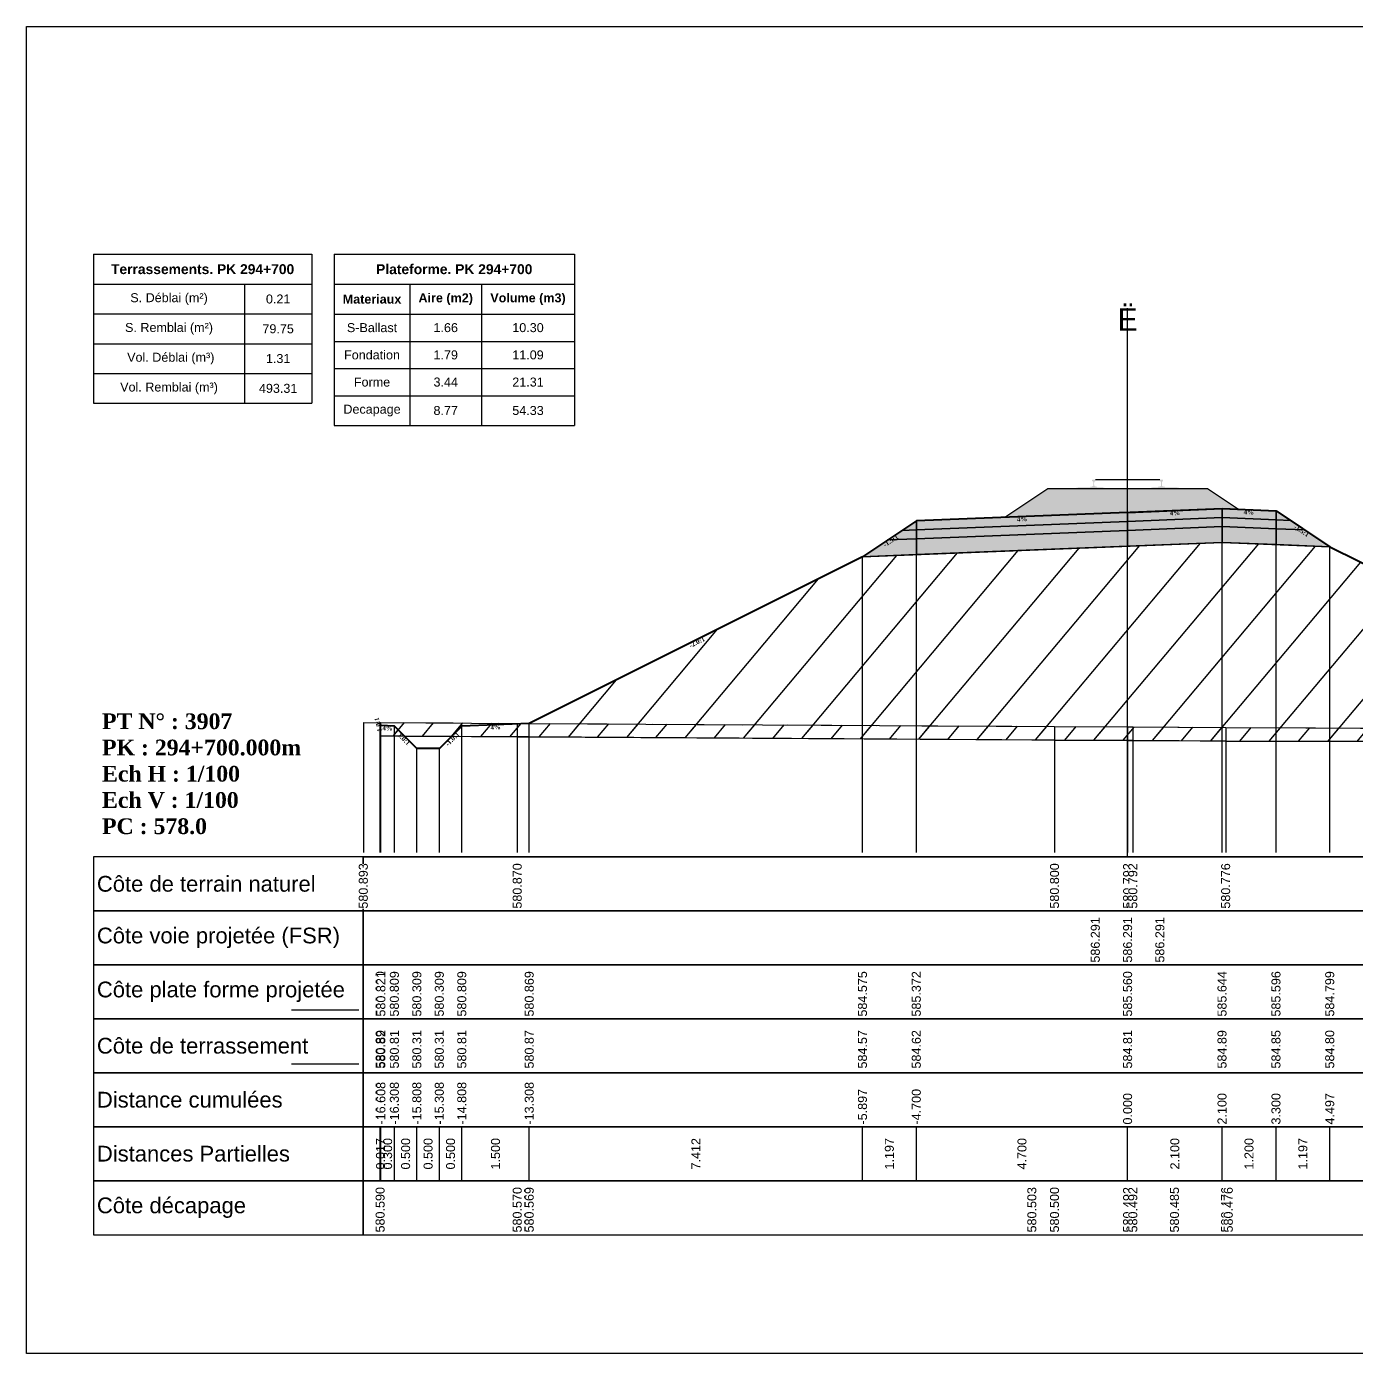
# Model space of a CAD drawing. Header units: millimetres. Extents: x 2762 to 3076, y 916 to 3305.
# Drawn here: x 2797.56 to 2827.14, y 2999.65 to 3029.15 of the extents above; entities that cross this region are included whole.
import ezdxf

# ---------------------------------------------------------------- set-up
doc = ezdxf.new("R2010")
doc.units = ezdxf.units.MM
doc.header["$LTSCALE"] = 2
doc.linetypes.add('CACHE', pattern=[9.525, 6.35, -3.175])
doc.linetypes.add('DASHED', pattern=[0.75, 0.5, -0.25])
for name, color, linetype in [('C-ANNO-TABL', 1, 'Continuous'), ('C-ANNO-TABL-TEXT', 150, 'Continuous'), ('C-ANNO-TABL-TITL', 150, 'Continuous'), ('C-ANNO-TABL-TTBL', 5, 'Continuous'), ('C-ROAD-CORR', 5, 'Continuous'), ('C-ROAD-SCTN', 7, 'Continuous')]:
    doc.layers.add(name, color=color, linetype=linetype)
doc.styles.add('ARIAL', font='arial.ttf')
doc.styles.add('C3D_Etiquette', font='romans.shx')
doc.styles.add('C3D_Profil_Travers', font='romans.shx')
doc.styles.get("Standard").update_dxf_attribs({"font": 'arial.ttf'})

msp = doc.modelspace()

# ---------------------------------------------------------------- hatches: boundary and pattern name
at = {"linetype": 'Continuous', "lineweight": -3}
msp.add_hatch(color=254, dxfattribs=at).paths.add_polyline_path([(2820.837, 3018.692), (2820.837, 3018.877), (2820.952, 3018.898), (2821.3, 3018.898), (2821.3, 3018.903), (2821.226, 3018.903), (2821.226, 3018.913), (2821.227, 3018.914), (2821.229, 3018.915), (2821.23, 3018.915), (2821.25, 3018.917), (2821.253, 3018.917), (2821.256, 3018.918), (2821.284, 3018.929), (2821.287, 3018.93), (2821.288, 3018.931), (2821.289, 3018.933), (2821.29, 3018.937), (2821.291, 3018.944), (2821.292, 3018.953), (2821.293, 3018.964), (2821.293, 3018.987), (2821.292, 3019.003), (2821.292, 3019.01), (2821.291, 3019.016), (2821.29, 3019.02), (2821.29, 3019.022), (2821.289, 3019.025), (2821.288, 3019.027), (2821.287, 3019.029), (2821.286, 3019.03), (2821.285, 3019.031), (2821.269, 3019.036), (2821.267, 3019.038), (2821.266, 3019.039), (2821.265, 3019.04), (2821.265, 3019.043), (2821.265, 3019.061), (2821.266, 3019.065), (2821.267, 3019.068), (2821.269, 3019.07), (2821.271, 3019.071), (2821.274, 3019.073), (2821.275, 3019.073), (2821.279, 3019.074), (2821.283, 3019.074), (2821.286, 3019.075), (2821.29, 3019.075), (2821.295, 3019.075), (2821.298, 3019.075), (2821.301, 3019.075), (2821.305, 3019.075), (2821.308, 3019.075), (2821.312, 3019.075), (2821.317, 3019.075), (2821.32, 3019.074), (2821.324, 3019.074), (2821.328, 3019.073), (2821.329, 3019.073), (2821.331, 3019.071), (2821.334, 3019.07), (2821.336, 3019.068), (2821.337, 3019.065), (2821.337, 3019.061), (2821.337, 3019.043), (2821.337, 3019.04), (2821.337, 3019.039), (2821.336, 3019.038), (2821.334, 3019.036), (2821.318, 3019.031), (2821.317, 3019.03), (2821.315, 3019.029), (2821.314, 3019.027), (2821.314, 3019.025), (2821.313, 3019.022), (2821.312, 3019.02), (2821.312, 3019.016), (2821.311, 3019.01), (2821.31, 3019.003), (2821.31, 3018.987), (2821.31, 3018.964), (2821.311, 3018.953), (2821.312, 3018.944), (2821.313, 3018.937), (2821.314, 3018.933), (2821.315, 3018.931), (2821.316, 3018.93), (2821.318, 3018.929), (2821.347, 3018.918), (2821.35, 3018.917), (2821.353, 3018.917), (2821.373, 3018.915), (2821.374, 3018.915), (2821.375, 3018.914), (2821.376, 3018.913), (2821.376, 3018.903), (2821.302, 3018.903), (2821.302, 3018.898), (2821.506, 3018.898), (2821.638, 3018.867), (2822.472, 3018.867), (2822.603, 3018.898), (2822.807, 3018.898), (2822.807, 3018.903), (2822.733, 3018.903), (2822.733, 3018.913), (2822.734, 3018.914), (2822.736, 3018.915), (2822.737, 3018.915), (2822.757, 3018.917), (2822.76, 3018.917), (2822.763, 3018.918), (2822.791, 3018.929), (2822.794, 3018.93), (2822.795, 3018.931), (2822.796, 3018.933), (2822.797, 3018.937), (2822.798, 3018.944), (2822.799, 3018.953), (2822.8, 3018.964), (2822.8, 3018.987), (2822.799, 3019.003), (2822.799, 3019.01), (2822.798, 3019.016), (2822.797, 3019.02), (2822.797, 3019.022), (2822.796, 3019.025), (2822.795, 3019.027), (2822.794, 3019.029), (2822.793, 3019.03), (2822.792, 3019.031), (2822.776, 3019.036), (2822.774, 3019.038), (2822.773, 3019.039), (2822.772, 3019.04), (2822.772, 3019.043), (2822.772, 3019.061), (2822.773, 3019.065), (2822.774, 3019.068), (2822.776, 3019.07), (2822.778, 3019.071), (2822.781, 3019.073), (2822.782, 3019.073), (2822.786, 3019.074), (2822.79, 3019.074), (2822.793, 3019.075), (2822.797, 3019.075), (2822.802, 3019.075), (2822.805, 3019.075), (2822.808, 3019.075), (2822.812, 3019.075), (2822.815, 3019.075), (2822.819, 3019.075), (2822.824, 3019.075), (2822.827, 3019.074), (2822.831, 3019.074), (2822.835, 3019.073), (2822.836, 3019.073), (2822.838, 3019.071), (2822.841, 3019.07), (2822.843, 3019.068), (2822.844, 3019.065), (2822.844, 3019.061), (2822.844, 3019.043), (2822.844, 3019.04), (2822.844, 3019.039), (2822.843, 3019.038), (2822.841, 3019.036), (2822.825, 3019.031), (2822.824, 3019.03), (2822.822, 3019.029), (2822.821, 3019.027), (2822.821, 3019.025), (2822.82, 3019.022), (2822.819, 3019.02), (2822.819, 3019.016), (2822.818, 3019.01), (2822.817, 3019.003), (2822.817, 3018.987), (2822.817, 3018.964), (2822.818, 3018.953), (2822.819, 3018.944), (2822.82, 3018.937), (2822.821, 3018.933), (2822.822, 3018.931), (2822.823, 3018.93), (2822.825, 3018.929), (2822.854, 3018.918), (2822.857, 3018.917), (2822.86, 3018.917), (2822.88, 3018.915), (2822.881, 3018.915), (2822.882, 3018.914), (2822.883, 3018.913), (2822.883, 3018.903), (2822.809, 3018.903), (2822.809, 3018.898), (2823.157, 3018.898), (2823.272, 3018.877), (2823.272, 3018.692)])
h = msp.add_hatch(dxfattribs=at)
h.set_pattern_fill('GRAVEL', color=252, scale=0.009, style=0)
h.set_pattern_definition([(228.0128, (2819.486781, 3018.463521), (-1.8288, -2.0574), [0.030755, -3.0447435]), (184.96974, (2819.466207, 3018.440661), (2.743199999, 0.228600013), [0.0527764, -5.2248644]), (132.51045, (2819.413629, 3018.436089), (2.286, -2.5146), [0.0372133, -3.684125]), (267.2737, (2819.324475, 3018.378939), (0.2286, 4.572), [0.0480604, -4.7579794]), (292.83365, (2819.322189, 3018.330933), (-1.143, 2.7432), [0.047127, -4.6655827]), (357.2737, (2819.340477, 3018.287499), (-4.572, 0.2286), [0.0480604, -4.7579794]), (37.69424, (2819.388483, 3018.285213), (-2.9718, -2.286), [0.0635574, -6.2921804]), (72.25533, (2819.438775, 3018.324075), (1.6002, 5.0292), [0.0600048, -5.940473]), (121.42957, (2819.457063, 3018.381225), (-1.8288, 2.9718), [0.048223, -4.774099]), (175.23636, (2819.431917, 3018.422373), (2.5146, -0.2286), [0.055054, -2.697654]), (222.39744, (2819.377053, 3018.426945), (-2.7432, -2.5146), [0.071197, -7.0485095]), (138.81407, (2819.55079, 3018.376653), (-1.6002, 1.3716), [0.0243004, -2.405751]), (171.46923, (2819.532501, 3018.392655), (2.9718, -0.4572), [0.0462314, -4.5769175]), (225, (2819.48678, 3018.39951), (-3e-17, -0.2286), [0.032329, -0.29096]), (203.1986, (2819.47078, 3018.426945), (1.143, 0.4572), [0.01741, -1.723556]), (291.8014, (2819.454777, 3018.420087), (-0.2286, 0.6858), [0.024621, -1.206428]), (30.9638, (2819.46392, 3018.397227), (0.6858, 0.4572), [0.039989, -1.292967]), (161.565, (2819.49821, 3018.4178), (0.4572, -0.2286), [0.028916, -0.693981]), (16.38954, (2819.322189, 3018.420087), (2.286, 0.6858), [0.040508, -4.0102944]), (70.34618, (2819.361051, 3018.431517), (-0.9144, -2.5146), [0.033984, -3.3643994]), (293.1986, (2819.49821, 3018.46352), (-0.4572, 1.143), [0.034819, -1.7061465]), (343.61046, (2819.511927, 3018.431517), (-2.286, 0.6858), [0.040508, -4.0102944]), (339.44395, (2819.32219, 3018.278355), (-1.143, 0.4572), [0.039063, -1.914096]), (294.77514, (2819.358765, 3018.264639), (-1.143, 2.5146), [0.0327305, -3.2403234]), (66.8014, (2819.500497, 3018.23492), (0.4572, 1.143), [0.034819, -1.7061465]), (17.35402, (2819.514213, 3018.266925), (-2.9718, -0.9144), [0.0383204, -3.793714]), (69.44395, (2819.388483, 3018.23492), (-0.4572, -1.143), [0.0195316, -1.933628]), (101.3099, (2819.48678, 3018.23492), (-0.2286, 0.9144), [0.011656, -1.1539795]), (165.9638, (2819.484495, 3018.24635), (0.6858, -0.2286), [0.047127, -0.895415]), (186.009, (2819.438775, 3018.257781), (2.286, 0.2286), [0.043674, -4.323723]), (303.69, (2819.46392, 3018.37665), (-0.2286, 0.4572), [0.032969, -0.79126]), (353.15723, (2819.482209, 3018.349221), (3.8862, -0.4572), [0.05756, -5.698441]), (60.9454, (2819.53936, 3018.342363), (-0.9144, -1.6002), [0.023536, -2.330045]), (90, (2819.5508, 3018.36294), (-0.2286, 0.2286), [0.013716, -0.214884]), (120.25644, (2819.434203, 3018.264639), (0.9144, -1.6002), [0.031758, -3.1440547]), (48.0128, (2819.418201, 3018.292071), (1.8288, 2.0574), [0.06151, -3.0139886]), (0, (2819.45935, 3018.3378), (0.2286, 0.2286), [0.059436, -0.169164]), (325.30485, (2819.518785, 3018.337791), (2.286, -1.6002), [0.036145, -3.5783385]), (254.0546, (2819.548503, 3018.317217), (-0.2286, -0.9144), [0.033285, -1.6309485]), (207.64598, (2819.539359, 3018.285213), (-4.3434, -2.286), [0.054193, -5.365122]), (175.42608, (2819.491353, 3018.260067), (-2.9718, 0.2286), [0.0573327, -5.675926])])
h.paths.add_polyline_path([(2819.322, 3018.235), (2820.28, 3018.873), (2823.83, 3018.873), (2824.519, 3018.414), (2824.155, 3018.428)])
h = msp.add_hatch(color=11, dxfattribs=at)
h.paths.add_polyline_path([(2825.355, 3018.18), (2825.355, 3018.38), (2825.674, 3018.167)])
h.paths.add_polyline_path([(2824.155, 3018.228), (2824.155, 3018.428), (2825.355, 3018.38), (2825.355, 3018.18)])
h.paths.add_polyline_path([(2822.055, 3018.144), (2822.055, 3018.344), (2824.155, 3018.428), (2824.155, 3018.228)])
h.paths.add_polyline_path([(2817.355, 3017.956), (2817.355, 3018.156), (2822.055, 3018.344), (2822.055, 3018.144)])
h.paths.add_polyline_path([(2817.035, 3017.943), (2817.355, 3018.156), (2817.355, 3017.956)])
h = msp.add_hatch(color=30, dxfattribs=at)
h.paths.add_polyline_path([(2825.355, 3017.98), (2825.355, 3018.18), (2825.674, 3018.167), (2825.993, 3017.955)])
h.paths.add_polyline_path([(2824.155, 3018.028), (2824.155, 3018.228), (2825.355, 3018.18), (2825.355, 3017.98)])
h.paths.add_polyline_path([(2822.055, 3017.944), (2822.055, 3018.144), (2824.155, 3018.228), (2824.155, 3018.028)])
h.paths.add_polyline_path([(2817.355, 3017.756), (2817.355, 3017.956), (2822.055, 3018.144), (2822.055, 3017.944)])
h.paths.add_polyline_path([(2816.716, 3017.731), (2817.035, 3017.943), (2817.355, 3017.956), (2817.355, 3017.756)])
h = msp.add_hatch(color=83, dxfattribs=at)
h.paths.add_polyline_path([(2825.355, 3017.63), (2825.355, 3017.98), (2825.993, 3017.955), (2826.551, 3017.582)])
h.paths.add_polyline_path([(2824.155, 3017.678), (2824.155, 3018.028), (2825.355, 3017.98), (2825.355, 3017.63)])
h.paths.add_polyline_path([(2822.055, 3017.594), (2822.055, 3017.944), (2824.155, 3018.028), (2824.155, 3017.678)])
h.paths.add_polyline_path([(2817.355, 3017.406), (2817.355, 3017.756), (2822.055, 3017.944), (2822.055, 3017.594)])
h.paths.add_polyline_path([(2816.158, 3017.358), (2816.716, 3017.731), (2817.355, 3017.756), (2817.355, 3017.406)])
h = msp.add_hatch(dxfattribs=at)
h.set_pattern_fill('_U', color=3, angle=50, style=0, pattern_type=0)
h.set_pattern_definition([(50, (2807.0173, 3013.3636), (-0.766044, 0.642788), [])])
h.paths.add_polyline_path([(2807.017, 3013.364), (2807.246, 3013.593), (2808.746, 3013.653), (2816.158, 3017.358), (2824.155, 3017.678), (2826.551, 3017.582), (2834.662, 3013.527), (2834.662, 3013.227), (2824.236, 3013.26), (2822.171, 3013.276), (2820.429, 3013.283), (2808.734, 3013.353), (2808.734, 3013.353), (2808.479, 3013.354)])
h.paths.add_polyline_path([(2805.429, 3013.374), (2805.429, 3013.674), (2805.446, 3013.605), (2805.746, 3013.593), (2805.968, 3013.37)])
h = msp.add_hatch(dxfattribs=at)
h.set_pattern_fill('_U', color=150, scale=0.5, angle=50, style=0, pattern_type=0)
h.set_pattern_definition([(50, (2807.01727, 3013.3636), (-0.383022, 0.321394), [])])
h.paths.add_polyline_path([(2807.017, 3013.364), (2807.246, 3013.593), (2808.746, 3013.653), (2820.429, 3013.583), (2822.171, 3013.576), (2824.236, 3013.56), (2834.662, 3013.527), (2834.662, 3013.227), (2824.236, 3013.26), (2822.171, 3013.276), (2820.429, 3013.283), (2808.734, 3013.353), (2808.734, 3013.353), (2808.479, 3013.354)])
h.paths.add_polyline_path([(2805.429, 3013.674), (2808.479, 3013.654), (2808.746, 3013.653), (2807.246, 3013.593), (2807.017, 3013.364), (2805.968, 3013.37), (2805.746, 3013.593), (2805.446, 3013.605)])
h.paths.add_polyline_path([(2805.429, 3013.374), (2805.429, 3013.674), (2805.446, 3013.605), (2805.746, 3013.593), (2805.968, 3013.37)])

# ---------------------------------------------------------------- linework, layer by layer
at = {"color": 7, "linetype": 'Continuous', "lineweight": -3}
for p, q in [((2822.055, 3010.684), (2822.055, 3022.884)), ((2805.054, 3010.684), (2839.056, 3010.684)), ((2805.429, 3003.484), (2805.429, 3004.684)), ((2805.446, 3003.484), (2805.446, 3004.684)), ((2805.446, 3003.484), (2805.446, 3004.684)), ((2805.746, 3003.484), (2805.746, 3004.684)), ((2805.746, 3003.484), (2805.746, 3004.684)), ((2806.246, 3003.484), (2806.246, 3004.684)), ((2806.246, 3003.484), (2806.246, 3004.684)), ((2806.746, 3003.484), (2806.746, 3004.684)), ((2806.746, 3003.484), (2806.746, 3004.684)), ((2807.246, 3003.484), (2807.246, 3004.684)), ((2807.246, 3003.484), (2807.246, 3004.684)), ((2808.746, 3003.484), (2808.746, 3004.684)), ((2808.746, 3003.484), (2808.746, 3004.684)), ((2816.158, 3003.484), (2816.158, 3004.684)), ((2816.158, 3003.484), (2816.158, 3004.684)), ((2817.355, 3003.484), (2817.355, 3004.684)), ((2817.355, 3003.484), (2817.355, 3004.684)), ((2822.055, 3003.484), (2822.055, 3004.684)), ((2822.055, 3003.484), (2822.055, 3004.684)), ((2824.155, 3003.484), (2824.155, 3004.684)), ((2824.155, 3003.484), (2824.155, 3004.684)), ((2825.355, 3003.484), (2825.355, 3004.684)), ((2825.355, 3003.484), (2825.355, 3004.684)), ((2826.551, 3003.484), (2826.551, 3004.684)), ((2826.551, 3003.484), (2826.551, 3004.684))]:
    msp.add_line(p, q, dxfattribs=at)
at = {"color": 251, "linetype": 'Continuous', "lineweight": -3}
for p, q in [((2819.322, 3018.235), (2820.28, 3018.873)), ((2820.28, 3018.873), (2823.83, 3018.873)), ((2823.83, 3018.873), (2824.519, 3018.414)), ((2824.155, 3018.428), (2819.322, 3018.235)), ((2822.055, 3018.344), (2824.155, 3018.428)), ((2824.519, 3018.414), (2824.155, 3018.428)), ((2824.155, 3018.228), (2824.155, 3018.428)), ((2824.155, 3018.428), (2825.355, 3018.38)), ((2824.155, 3018.428), (2824.155, 3018.228)), ((2817.035, 3017.943), (2817.355, 3018.156)), ((2817.355, 3018.156), (2822.055, 3018.344)), ((2817.355, 3017.956), (2817.355, 3018.156)), ((2817.355, 3018.156), (2817.355, 3017.956)), ((2822.055, 3018.144), (2817.355, 3017.956)), ((2822.055, 3018.144), (2822.055, 3018.344)), ((2822.055, 3018.344), (2822.055, 3018.144)), ((2824.155, 3018.228), (2822.055, 3018.144)), ((2825.355, 3018.18), (2824.155, 3018.228)), ((2825.355, 3018.18), (2825.355, 3018.38)), ((2825.355, 3018.38), (2825.674, 3018.167)), ((2825.355, 3018.38), (2825.355, 3018.18)), ((2825.674, 3018.167), (2825.355, 3018.18)), ((2817.355, 3017.956), (2817.035, 3017.943))]:
    msp.add_line(p, q, dxfattribs=at)
at = {"color": 53, "linetype": 'Continuous', "lineweight": -3}
for p, q in [((2817.355, 3017.956), (2822.055, 3018.144)), ((2822.055, 3018.144), (2824.155, 3018.228)), ((2822.055, 3017.944), (2822.055, 3018.144)), ((2822.055, 3018.144), (2822.055, 3017.944)), ((2824.155, 3018.028), (2824.155, 3018.228)), ((2824.155, 3018.228), (2825.355, 3018.18)), ((2824.155, 3018.228), (2824.155, 3018.028)), ((2825.355, 3017.98), (2825.355, 3018.18)), ((2825.355, 3018.18), (2825.674, 3018.167)), ((2825.355, 3018.18), (2825.355, 3017.98)), ((2825.674, 3018.167), (2825.993, 3017.955)), ((2816.716, 3017.731), (2817.035, 3017.943)), ((2817.035, 3017.943), (2817.355, 3017.956)), ((2817.355, 3017.756), (2817.355, 3017.956)), ((2817.355, 3017.956), (2817.355, 3017.756)), ((2822.055, 3017.944), (2817.355, 3017.756)), ((2817.355, 3017.756), (2822.055, 3017.944)), ((2824.155, 3018.028), (2822.055, 3017.944)), ((2822.055, 3017.944), (2824.155, 3018.028)), ((2822.055, 3017.594), (2822.055, 3017.944)), ((2822.055, 3017.944), (2822.055, 3017.594)), ((2825.355, 3017.98), (2824.155, 3018.028)), ((2824.155, 3017.678), (2824.155, 3018.028)), ((2824.155, 3018.028), (2825.355, 3017.98)), ((2824.155, 3018.028), (2824.155, 3017.678)), ((2825.993, 3017.955), (2825.355, 3017.98)), ((2825.355, 3017.63), (2825.355, 3017.98)), ((2825.355, 3017.98), (2825.993, 3017.955)), ((2825.355, 3017.98), (2825.355, 3017.63)), ((2825.993, 3017.955), (2826.551, 3017.582)), ((2816.158, 3017.358), (2816.716, 3017.731)), ((2817.355, 3017.756), (2816.716, 3017.731)), ((2816.716, 3017.731), (2817.355, 3017.756)), ((2817.355, 3017.406), (2817.355, 3017.756)), ((2817.355, 3017.756), (2817.355, 3017.406)), ((2822.055, 3017.594), (2817.355, 3017.406)), ((2824.155, 3017.678), (2822.055, 3017.594)), ((2825.355, 3017.63), (2824.155, 3017.678)), ((2826.551, 3017.582), (2825.355, 3017.63)), ((2817.355, 3017.406), (2816.158, 3017.358))]:
    msp.add_line(p, q, dxfattribs=at)
at = {"color": 253, "linetype": 'Continuous', "lineweight": -3}
for p, q in [((2816.158, 3017.358), (2824.155, 3017.678)), ((2824.155, 3017.678), (2826.551, 3017.582)), ((2826.551, 3017.582), (2834.662, 3013.527)), ((2808.746, 3013.653), (2816.158, 3017.358)), ((2805.429, 3013.674), (2808.479, 3013.654)), ((2805.446, 3013.605), (2805.429, 3013.674)), ((2805.429, 3013.374), (2805.429, 3013.674)), ((2805.429, 3013.674), (2805.446, 3013.605)), ((2805.429, 3013.374), (2805.429, 3013.674)), ((2805.429, 3013.674), (2805.446, 3013.605)), ((2805.746, 3013.593), (2805.446, 3013.605)), ((2805.446, 3013.605), (2805.746, 3013.593)), ((2805.446, 3013.605), (2805.746, 3013.593)), ((2805.968, 3013.37), (2805.746, 3013.593)), ((2805.746, 3013.593), (2805.968, 3013.37)), ((2805.746, 3013.593), (2805.968, 3013.37)), ((2807.017, 3013.364), (2807.246, 3013.593)), ((2807.246, 3013.593), (2807.017, 3013.364)), ((2807.017, 3013.364), (2807.246, 3013.593)), ((2807.246, 3013.593), (2808.746, 3013.653)), ((2808.746, 3013.653), (2807.246, 3013.593)), ((2807.246, 3013.593), (2808.746, 3013.653)), ((2808.479, 3013.654), (2808.746, 3013.653)), ((2808.746, 3013.653), (2820.429, 3013.583)), ((2820.429, 3013.583), (2822.171, 3013.576)), ((2822.171, 3013.576), (2824.236, 3013.56)), ((2824.236, 3013.56), (2834.662, 3013.527)), ((2805.968, 3013.37), (2805.429, 3013.374)), ((2805.968, 3013.37), (2805.429, 3013.374)), ((2807.017, 3013.364), (2805.968, 3013.37)), ((2805.968, 3013.37), (2807.017, 3013.364)), ((2806.246, 3013.093), (2805.968, 3013.37)), ((2807.017, 3013.364), (2806.746, 3013.093)), ((2808.479, 3013.354), (2807.017, 3013.364)), ((2808.479, 3013.354), (2807.017, 3013.364)), ((2808.734, 3013.353), (2808.479, 3013.354)), ((2808.734, 3013.353), (2808.479, 3013.354)), ((2820.429, 3013.283), (2808.734, 3013.353)), ((2808.734, 3013.353), (2808.734, 3013.353)), ((2820.429, 3013.283), (2808.734, 3013.353)), ((2808.734, 3013.353), (2808.734, 3013.353)), ((2822.171, 3013.276), (2820.429, 3013.283)), ((2822.171, 3013.276), (2820.429, 3013.283)), ((2824.236, 3013.26), (2822.171, 3013.276)), ((2824.236, 3013.26), (2822.171, 3013.276)), ((2834.662, 3013.227), (2824.236, 3013.26)), ((2834.662, 3013.227), (2824.236, 3013.26)), ((2806.746, 3013.093), (2806.246, 3013.093))]:
    msp.add_line(p, q, dxfattribs=at)
at = {"color": 8, "linetype": 'CACHE', "lineweight": -3}
for p, q in [((2822.055, 3010.784), (2822.055, 3017.594)), ((2822.055, 3010.784), (2822.055, 3017.594)), ((2824.155, 3010.784), (2824.155, 3017.678)), ((2825.355, 3010.784), (2825.355, 3017.63)), ((2826.551, 3010.784), (2826.551, 3017.582)), ((2816.158, 3010.784), (2816.158, 3017.358)), ((2817.355, 3010.784), (2817.355, 3017.406)), ((2805.429, 3010.784), (2805.429, 3013.674)), ((2805.446, 3010.784), (2805.446, 3013.605)), ((2805.746, 3010.784), (2805.746, 3013.593)), ((2807.246, 3010.784), (2807.246, 3013.593)), ((2808.746, 3010.784), (2808.746, 3013.653)), ((2806.246, 3010.784), (2806.246, 3013.093)), ((2806.746, 3010.784), (2806.746, 3013.093))]:
    msp.add_line(p, q, dxfattribs=at)
at = {"color": 105, "linetype": 'DASHED', "lineweight": -3, "ltscale": 2}
for p, q in [((2805.055, 3013.676), (2808.479, 3013.654)), ((2808.479, 3013.654), (2820.429, 3013.583)), ((2820.429, 3013.583), (2822.055, 3013.576)), ((2822.055, 3013.576), (2822.171, 3013.576)), ((2822.171, 3013.576), (2824.236, 3013.56)), ((2824.236, 3013.56), (2839.055, 3013.513))]:
    msp.add_line(p, q, dxfattribs=at)
at = {"color": 98, "linetype": 'CACHE', "lineweight": -3}
for p, q in [((2805.055, 3013.676), (2805.055, 3010.784)), ((2808.479, 3013.654), (2808.479, 3010.784)), ((2820.429, 3013.583), (2820.429, 3010.784)), ((2822.055, 3013.576), (2822.055, 3010.784)), ((2822.171, 3013.576), (2822.171, 3010.784)), ((2824.236, 3013.56), (2824.236, 3010.784))]:
    msp.add_line(p, q, dxfattribs=at)
at = {"color": 6, "linetype": 'Continuous', "lineweight": -3}
for p, q in [((2805.429, 3013.374), (2808.479, 3013.354)), ((2808.479, 3013.354), (2808.734, 3013.353)), ((2808.734, 3013.353), (2808.734, 3013.353)), ((2808.734, 3013.353), (2808.746, 3013.353)), ((2808.746, 3013.353), (2819.925, 3013.286)), ((2819.925, 3013.286), (2820.429, 3013.283)), ((2820.429, 3013.283), (2822.055, 3013.276)), ((2822.055, 3013.276), (2822.171, 3013.276)), ((2822.171, 3013.276), (2823.097, 3013.269)), ((2823.097, 3013.269), (2824.236, 3013.26)), ((2824.236, 3013.26), (2824.294, 3013.26)), ((2824.294, 3013.26), (2834.662, 3013.227))]:
    msp.add_line(p, q, dxfattribs=at)
at = {"color": 154, "linetype": 'Continuous', "lineweight": -3}
msp.add_line((2803.454, 3007.284), (2804.954, 3007.284), dxfattribs=at)
at = {"color": 1, "linetype": 'Continuous', "lineweight": -3}
msp.add_line((2803.454, 3006.084), (2804.954, 3006.084), dxfattribs=at)
at = {"color": 7, "linetype": 'Continuous', "lineweight": -3}
for points in [[(2805.054, 3009.484), (2805.054, 3010.684), (2799.054, 3010.684), (2799.054, 3009.484)], [(2805.054, 3009.484), (2839.056, 3009.484), (2839.056, 3010.684), (2805.054, 3010.684)], [(2805.054, 3008.284), (2805.054, 3009.484), (2799.054, 3009.484), (2799.054, 3008.284)], [(2805.054, 3008.284), (2839.056, 3008.284), (2839.056, 3009.484), (2805.054, 3009.484)], [(2805.054, 3007.084), (2805.054, 3008.284), (2799.054, 3008.284), (2799.054, 3007.084)], [(2805.054, 3007.084), (2839.056, 3007.084), (2839.056, 3008.284), (2805.054, 3008.284)], [(2805.054, 3005.884), (2805.054, 3007.084), (2799.054, 3007.084), (2799.054, 3005.884)], [(2805.054, 3005.884), (2839.056, 3005.884), (2839.056, 3007.084), (2805.054, 3007.084)], [(2805.054, 3004.684), (2805.054, 3005.884), (2799.054, 3005.884), (2799.054, 3004.684)], [(2805.054, 3004.684), (2839.056, 3004.684), (2839.056, 3005.884), (2805.054, 3005.884)], [(2805.054, 3003.484), (2805.054, 3004.684), (2799.054, 3004.684), (2799.054, 3003.484)], [(2805.054, 3003.484), (2839.056, 3003.484), (2839.056, 3004.684), (2805.054, 3004.684)], [(2805.054, 3002.284), (2805.054, 3003.484), (2799.054, 3003.484), (2799.054, 3002.284)], [(2805.054, 3002.284), (2839.056, 3002.284), (2839.056, 3003.484), (2805.054, 3003.484)]]:
    msp.add_3dface(points, dxfattribs=at)
at = {"layer": 'C-ANNO-TABL', "color": 7, "linetype": 'Continuous', "lineweight": -3}
for p, q in [((2799.054, 3023.419), (2802.412, 3023.419)), ((2802.412, 3023.419), (2803.907, 3023.419)), ((2802.412, 3023.419), (2802.412, 3022.757)), ((2804.407, 3023.416), (2806.089, 3023.416)), ((2806.089, 3023.416), (2807.685, 3023.416)), ((2806.089, 3023.416), (2806.089, 3022.754)), ((2807.685, 3023.416), (2809.748, 3023.416)), ((2807.685, 3023.416), (2807.685, 3022.754)), ((2799.054, 3022.757), (2802.412, 3022.757)), ((2802.412, 3022.757), (2803.907, 3022.757)), ((2802.412, 3022.757), (2802.412, 3022.095)), ((2804.407, 3022.754), (2806.089, 3022.754)), ((2806.089, 3022.754), (2807.685, 3022.754)), ((2806.089, 3022.754), (2806.089, 3022.147)), ((2807.685, 3022.754), (2809.748, 3022.754)), ((2807.685, 3022.754), (2807.685, 3022.147)), ((2799.054, 3022.095), (2802.412, 3022.095)), ((2802.412, 3022.095), (2803.907, 3022.095)), ((2802.412, 3022.095), (2802.412, 3021.432)), ((2804.407, 3022.147), (2806.089, 3022.147)), ((2806.089, 3022.147), (2807.685, 3022.147)), ((2806.089, 3022.147), (2806.089, 3021.543)), ((2807.685, 3022.147), (2809.748, 3022.147)), ((2807.685, 3022.147), (2807.685, 3021.543)), ((2799.054, 3021.432), (2802.412, 3021.432)), ((2802.412, 3021.432), (2803.907, 3021.432)), ((2802.412, 3021.432), (2802.412, 3020.77)), ((2804.407, 3021.543), (2806.089, 3021.543)), ((2806.089, 3021.543), (2807.685, 3021.543)), ((2806.089, 3021.543), (2806.089, 3020.939)), ((2807.685, 3021.543), (2809.748, 3021.543)), ((2807.685, 3021.543), (2807.685, 3020.939)), ((2804.407, 3020.939), (2806.089, 3020.939)), ((2806.089, 3020.939), (2807.685, 3020.939)), ((2806.089, 3020.939), (2806.089, 3020.28)), ((2807.685, 3020.939), (2809.748, 3020.939)), ((2807.685, 3020.939), (2807.685, 3020.28))]:
    msp.add_line(p, q, dxfattribs=at)
at = {"layer": 'C-ANNO-TABL-TTBL', "color": 7, "linetype": 'Continuous', "lineweight": -3}
for p, q in [((2799.054, 3024.084), (2803.907, 3024.084)), ((2799.054, 3024.084), (2799.054, 3023.419)), ((2803.907, 3024.084), (2803.907, 3023.419)), ((2804.407, 3024.084), (2809.748, 3024.084)), ((2804.407, 3024.084), (2804.407, 3023.416)), ((2809.748, 3024.084), (2809.748, 3023.416)), ((2799.054, 3023.419), (2799.054, 3022.757)), ((2803.907, 3023.419), (2803.907, 3022.757)), ((2804.407, 3023.416), (2804.407, 3022.754)), ((2809.748, 3023.416), (2809.748, 3022.754)), ((2799.054, 3022.757), (2799.054, 3022.095)), ((2803.907, 3022.757), (2803.907, 3022.095)), ((2804.407, 3022.754), (2804.407, 3022.147)), ((2809.748, 3022.754), (2809.748, 3022.147)), ((2799.054, 3022.095), (2799.054, 3021.432)), ((2803.907, 3022.095), (2803.907, 3021.432)), ((2804.407, 3022.147), (2804.407, 3021.543)), ((2809.748, 3022.147), (2809.748, 3021.543)), ((2799.054, 3021.432), (2799.054, 3020.77)), ((2803.907, 3021.432), (2803.907, 3020.77)), ((2804.407, 3021.543), (2804.407, 3020.939)), ((2809.748, 3021.543), (2809.748, 3020.939)), ((2804.407, 3020.939), (2804.407, 3020.28)), ((2809.748, 3020.939), (2809.748, 3020.28)), ((2799.054, 3020.77), (2802.412, 3020.77)), ((2802.412, 3020.77), (2803.907, 3020.77)), ((2804.407, 3020.28), (2806.089, 3020.28)), ((2806.089, 3020.28), (2807.685, 3020.28)), ((2807.685, 3020.28), (2809.748, 3020.28))]:
    msp.add_line(p, q, dxfattribs=at)
at = {"layer": 'C-ROAD-CORR', "color": 1, "linetype": 'Continuous', "lineweight": 40}
for p, q in [((2822.055, 3018.344), (2824.155, 3018.428)), ((2824.155, 3018.428), (2825.355, 3018.38)), ((2817.355, 3018.156), (2816.158, 3017.358)), ((2822.055, 3018.344), (2817.355, 3018.156)), ((2825.355, 3018.38), (2826.551, 3017.582)), ((2826.551, 3017.582), (2834.662, 3013.527)), ((2816.158, 3017.358), (2808.746, 3013.653)), ((2805.446, 3013.605), (2805.429, 3013.674)), ((2805.746, 3013.593), (2805.446, 3013.605)), ((2806.246, 3013.093), (2805.746, 3013.593)), ((2807.246, 3013.593), (2806.746, 3013.093)), ((2808.746, 3013.653), (2807.246, 3013.593)), ((2806.746, 3013.093), (2806.246, 3013.093))]:
    msp.add_line(p, q, dxfattribs=at)
at = {"layer": 'C-ROAD-CORR', "color": 102, "linetype": 'Continuous', "lineweight": -3, "ltscale": 0.5}
for p, q in [((2822.055, 3017.594), (2817.355, 3017.406)), ((2822.055, 3017.594), (2824.155, 3017.678)), ((2824.155, 3017.678), (2825.355, 3017.63)), ((2825.355, 3017.63), (2826.551, 3017.582)), ((2817.355, 3017.406), (2816.158, 3017.358))]:
    msp.add_line(p, q, dxfattribs=at)
at = {"layer": 'C-ROAD-CORR', "color": 1, "linetype": 'Continuous', "lineweight": -3}
for p, q in [((2806.246, 3013.093), (2805.746, 3013.593)), ((2807.246, 3013.593), (2806.746, 3013.093))]:
    msp.add_line(p, q, dxfattribs=at)
at = {"layer": 'C-ROAD-SCTN', "color": 154, "linetype": 'Continuous', "lineweight": -3}
for p, q in [((2821.337, 3019.075), (2822.055, 3019.075)), ((2822.055, 3019.075), (2822.772, 3019.075)), ((2822.055, 3018.344), (2824.155, 3018.428)), ((2824.155, 3018.428), (2825.355, 3018.38)), ((2816.158, 3017.358), (2817.355, 3018.156)), ((2817.355, 3018.156), (2822.055, 3018.344)), ((2825.355, 3018.38), (2826.551, 3017.582)), ((2826.551, 3017.582), (2834.662, 3013.527)), ((2808.746, 3013.653), (2816.158, 3017.358)), ((2805.429, 3013.674), (2805.446, 3013.605)), ((2805.446, 3013.605), (2805.746, 3013.593)), ((2805.746, 3013.593), (2806.246, 3013.093)), ((2806.746, 3013.093), (2807.246, 3013.593)), ((2807.246, 3013.593), (2808.746, 3013.653)), ((2806.246, 3013.093), (2806.746, 3013.093))]:
    msp.add_line(p, q, dxfattribs=at)
at = {"layer": 'C-ROAD-SCTN', "color": 140, "linetype": 'Continuous', "lineweight": -3}
for p, q in [((2819.322, 3018.235), (2820.28, 3018.873)), ((2820.28, 3018.873), (2820.323, 3018.873)), ((2820.323, 3018.873), (2822.055, 3018.873)), ((2822.055, 3018.873), (2823.786, 3018.873)), ((2823.786, 3018.873), (2823.83, 3018.873)), ((2823.83, 3018.873), (2824.519, 3018.414))]:
    msp.add_line(p, q, dxfattribs=at)
at = {"layer": 'C-ROAD-SCTN', "color": 1, "linetype": 'Continuous', "lineweight": -3}
for p, q in [((2817.355, 3017.406), (2822.055, 3017.594)), ((2822.055, 3017.594), (2824.155, 3017.678)), ((2824.155, 3017.678), (2825.355, 3017.63)), ((2825.355, 3017.63), (2826.551, 3017.582)), ((2826.551, 3017.582), (2834.662, 3013.527)), ((2808.746, 3013.653), (2816.158, 3017.358)), ((2816.158, 3017.358), (2817.355, 3017.406)), ((2805.429, 3013.674), (2805.446, 3013.605)), ((2805.446, 3013.605), (2805.746, 3013.593)), ((2805.746, 3013.593), (2806.246, 3013.093)), ((2806.746, 3013.093), (2807.246, 3013.593)), ((2807.246, 3013.593), (2808.746, 3013.653)), ((2806.246, 3013.093), (2806.746, 3013.093))]:
    msp.add_line(p, q, dxfattribs=at)

# ---------------------------------------------------------------- texts
at = {"color": 7, "linetype": 'Continuous', "lineweight": -3}
for s, insert, char_height, attachment_point, style in [('{\\fWingdings|b0|i0|c2|p0;Ë}', (2822.055, 3022.384), 0.5, 8, 'C3D_Profil_Travers'), ('{\\fTimes New Roman|b1|i0|c0|p18;PT N° : 3907\\PPK : 294+700.000m\\PEch H : 1/100\\PEch V : 1/100\\PPC : 578.0}', (2799.243, 3011.184), 0.35, 7, 'C3D_Profil_Travers'), ('{\\fArial|b0|i0|c0|p34;Côte de terrain naturel}', (2799.129, 3010.084), 0.35, 4, 'C3D_Etiquette'), ('{\\fArial|b0|i0|c0|p34;Côte plate forme projetée}', (2799.129, 3007.684), 0.35, 4, 'C3D_Etiquette'), ('{\\fArial|b0|i0|c0|p34;Côte de terrassement}', (2799.129, 3006.484), 0.35, 4, 'C3D_Etiquette'), ('{\\fArial|b0|i0|c0|p34;Distance cumulées}', (2799.129, 3005.284), 0.35, 4, 'C3D_Etiquette'), ('{\\fArial|b0|i0|c0|p34;Distances Partielles}', (2799.129, 3004.084), 0.35, 4, 'C3D_Etiquette'), ('{\\fArial|b0|i0|c0|p34;Côte décapage}', (2799.129, 3002.884), 0.35, 4, 'C3D_Etiquette')]:
    msp.add_mtext(s, dxfattribs=dict(at, insert=insert, char_height=char_height, attachment_point=attachment_point, style=style))
at = {"color": 7, "linetype": 'Continuous', "lineweight": -3, "char_height": 0.1, "style": 'C3D_Etiquette'}
for s, insert, width, attachment_point, rotation in [('{\\fTimes New Roman|b1|i0|c0|p18;4%}', (2819.705, 3018.246), 0.42071, 2, 2.2906), ('{\\fTimes New Roman|b1|i0|c0|p18;4%}', (2823.105, 3018.382), 0.37094, 2, 2.2906), ('{\\fTimes New Roman|b1|i0|c0|p18;4%}', (2824.754, 3018.4), 0.42071, 2, 357.7094), ('{\\fTimes New Roman|b1|i0|c0|p18;-1.5:1}', (2816.758, 3017.754), 0.34598, 2, 33.6901), ('{\\fTimes New Roman|b1|i0|c0|p18;-1.5:1}', (2825.951, 3017.978), 0.34598, 2, 326.3099), ('{\\fTimes New Roman|b1|i0|c0|p18;-2.0:1}', (2812.454, 3015.502), 0.34598, 2, 26.5651), ('{\\fTimes New Roman|b1|i0|c0|p18;1.0:1}', (2805.434, 3013.638), 0.29446, 8, 104.0362), ('{\\fTimes New Roman|b1|i0|c0|p18;4%}', (2805.596, 3013.595), 0.37094, 2, 357.7094), ('{\\fTimes New Roman|b1|i0|c0|p18;1.0:1}', (2805.993, 3013.34), 0.29001, 2, 315), ('{\\fTimes New Roman|b1|i0|c0|p18;-1.0:1}', (2806.999, 3013.34), 0.34598, 2, 45), ('{\\fTimes New Roman|b1|i0|c0|p18;4%}', (2807.996, 3013.619), 0.42071, 2, 2.2906)]:
    msp.add_mtext(s, dxfattribs=dict(at, insert=insert, width=width, attachment_point=attachment_point, rotation=rotation))
at = {"color": 7, "linetype": 'Continuous', "lineweight": -3, "insert": (2799.129, 3008.884), "char_height": 0.35, "attachment_point": 4}
msp.add_mtext('{\\fArial|b0|i0|c0|p34;Côte voie projetée (FSR)}', dxfattribs=at)
at = {"color": 7, "linetype": 'Continuous', "lineweight": -3, "char_height": 0.2, "rotation": 90, "style": 'C3D_Profil_Travers'}
for s, insert, attachment_point in [('{\\fArial|b0|i0|c0|p34;580.89}', (2805.429, 3005.979), 4), ('{\\fArial|b0|i0|c0|p34;580.82}', (2805.446, 3005.979), 4), ('{\\fArial|b0|i0|c0|p34;580.81}', (2805.746, 3005.979), 4), ('{\\fArial|b0|i0|c0|p34;580.31}', (2806.246, 3005.979), 4), ('{\\fArial|b0|i0|c0|p34;580.31}', (2806.746, 3005.979), 4), ('{\\fArial|b0|i0|c0|p34;580.81}', (2807.246, 3005.979), 4), ('{\\fArial|b0|i0|c0|p34;580.87}', (2808.746, 3005.979), 4), ('{\\fArial|b0|i0|c0|p34;584.57}', (2816.158, 3005.979), 4), ('{\\fArial|b0|i0|c0|p34;584.62}', (2817.355, 3005.979), 4), ('{\\fArial|b0|i0|c0|p34;584.81}', (2822.055, 3005.979), 4), ('{\\fArial|b0|i0|c0|p34;584.89}', (2824.155, 3005.979), 4), ('{\\fArial|b0|i0|c0|p34;584.85}', (2825.355, 3005.979), 4), ('{\\fArial|b0|i0|c0|p34;584.80}', (2826.551, 3005.979), 4), ('{\\fArial|b0|i0|c0|p34;0.017}', (2805.437, 3004.084), 5), ('{\\fArial|b0|i0|c0|p34;0.300}', (2805.596, 3004.084), 5), ('{\\fArial|b0|i0|c0|p34;0.500}', (2805.996, 3004.084), 5), ('{\\fArial|b0|i0|c0|p34;0.500}', (2806.496, 3004.084), 5), ('{\\fArial|b0|i0|c0|p34;0.500}', (2806.996, 3004.084), 5), ('{\\fArial|b0|i0|c0|p34;1.500}', (2807.996, 3004.084), 5), ('{\\fArial|b0|i0|c0|p34;7.412}', (2812.452, 3004.084), 5), ('{\\fArial|b0|i0|c0|p34;1.197}', (2816.756, 3004.084), 5), ('{\\fArial|b0|i0|c0|p34;4.700}', (2819.705, 3004.084), 5), ('{\\fArial|b0|i0|c0|p34;2.100}', (2823.105, 3004.084), 5), ('{\\fArial|b0|i0|c0|p34;1.200}', (2824.755, 3004.084), 5), ('{\\fArial|b0|i0|c0|p34;1.197}', (2825.953, 3004.084), 5)]:
    msp.add_mtext(s, dxfattribs=dict(at, insert=insert, attachment_point=attachment_point))
at = {"layer": 'C-ANNO-TABL-TEXT', "color": 7, "linetype": 'Continuous', "lineweight": -3, "char_height": 0.2, "attachment_point": 5, "style": 'ARIAL'}
for s, insert in [('{\\fArial|b0|i0|c0|p34;\\C7;0.21}', (2803.16, 3023.088)), ('{\\fArial|b0|i0|c0|p34;\\C7;79.75}', (2803.16, 3022.426)), ('{\\fArial|b0|i0|c0|p34;\\C7;S-Ballast}', (2805.248, 3022.451)), ('{\\fArial|b0|i0|c0|p34;\\C7;1.66}', (2806.887, 3022.451)), ('{\\C18;\\c0;10.30}', (2808.717, 3022.451)), ('{\\fArial|b0|i0|c0|p34;\\C7;1.31}', (2803.16, 3021.764)), ('{\\fArial|b0|i0|c0|p34;\\C7;Fondation}', (2805.248, 3021.845)), ('{\\fArial|b0|i0|c0|p34;\\C7;1.79}', (2806.887, 3021.845)), ('{\\C18;\\c0;11.09}', (2808.717, 3021.845)), ('{\\fArial|b0|i0|c0|p34;\\C7;493.31}', (2803.16, 3021.101)), ('{\\fArial|b0|i0|c0|p34;\\C7;Forme}', (2805.248, 3021.241)), ('{\\fArial|b0|i0|c0|p34;\\C7;3.44}', (2806.887, 3021.241)), ('{\\C18;\\c0;21.31}', (2808.717, 3021.241)), ('{\\fArial|b0|i0|c0|p34;\\C7;Decapage}', (2805.248, 3020.609)), ('{\\fArial|b0|i0|c0|p34;\\C7;8.77}', (2806.887, 3020.609)), ('{\\C18;\\c0;54.33}', (2808.717, 3020.609))]:
    msp.add_mtext(s, dxfattribs=dict(at, insert=insert))
at = {"layer": 'C-ANNO-TABL-TITL', "color": 7, "linetype": 'Continuous', "lineweight": -3, "attachment_point": 5, "style": 'ARIAL'}
for s, insert, char_height in [('{\\fArial|b1|i0|c0|p34;\\C7;Terrassements. PK 294+700}', (2801.48, 3023.751), 0.22), ('{\\fArial|b1|i0|c0|p34;\\C18;\\c0;Plateforme. PK 294+700}', (2807.077, 3023.75), 0.22), ('{\\fArial|b0|i0|c0|p34;\\C7;S. Déblai (m²) }', (2800.733, 3023.088), 0.2), ('{\\fArial|b1|i0|c0|p34;\\C7;Materiaux   }', (2805.248, 3023.085), 0.2), ('{\\fArial|b1|i0|c0|p34;\\C7;Aire (m2)}', (2806.887, 3023.085), 0.2), ('{\\fArial|b1|i0|c0|p34;\\C7;Volume (m3)}', (2808.717, 3023.085), 0.2), ('{\\fArial|b0|i0|c0|p34;\\C7;S. Remblai (m²) }', (2800.733, 3022.426), 0.2), ('{\\fArial|b0|i0|c0|p34;\\C7; Vol. Déblai (m³) }', (2800.733, 3021.764), 0.2), ('{\\fArial|b0|i0|c0|p34;\\C7;Vol. Remblai (m³)}', (2800.733, 3021.101), 0.2)]:
    msp.add_mtext(s, dxfattribs=dict(at, insert=insert, char_height=char_height))

# ---------------------------------------------------------------- next in the draw order: texts
at = {"color": 7, "linetype": 'Continuous', "lineweight": -3, "char_height": 0.2, "attachment_point": 4, "rotation": 90, "style": 'C3D_Profil_Travers', "bg_fill": 3, "box_fill_scale": 1.000375, "bg_fill_color": 256, "bg_fill_true_color": 13158600, "bg_fill_transparency": 0}
for s, insert, width in [('{\\fArial|b0|i0|c0|p34;580.893}', (2805.055, 3009.534), 0.99553), ('{\\fArial|b0|i0|c0|p34;580.870}', (2808.479, 3009.534), 0.99484), ('{\\fArial|b0|i0|c0|p34;580.800}', (2820.429, 3009.534), 0.99484), ('{\\fArial|b0|i0|c0|p34;580.792}', (2822.055, 3009.534), 0.99347), ('{\\fArial|b0|i0|c0|p34;580.776}', (2824.236, 3009.534), 0.99539), ('{\\fArial|b0|i0|c0|p34;586.291}', (2821.337, 3008.334), 0.95654), ('{\\fArial|b0|i0|c0|p34;586.291}', (2822.055, 3008.334), 0.95654), ('{\\fArial|b0|i0|c0|p34;586.291}', (2822.772, 3008.334), 0.95654), ('{\\fArial|b0|i0|c0|p34;580.890}', (2805.429, 3007.134), 0.99484), ('{\\fArial|b0|i0|c0|p34;580.309}', (2806.246, 3007.134), 0.99595), ('{\\fArial|b0|i0|c0|p34;580.309}', (2806.746, 3007.134), 0.99595), ('{\\fArial|b0|i0|c0|p34;580.809}', (2807.246, 3007.134), 0.99595), ('{\\fArial|b0|i0|c0|p34;580.869}', (2808.746, 3007.134), 0.99595), ('{\\fArial|b0|i0|c0|p34;584.575}', (2816.158, 3007.134), 0.99705), ('{\\fArial|b0|i0|c0|p34;585.372}', (2817.355, 3007.134), 0.99347), ('{\\fArial|b0|i0|c0|p34;585.560}', (2822.055, 3007.134), 0.99484), ('{\\fArial|b0|i0|c0|p34;585.644}', (2824.155, 3007.134), 0.99471), ('{\\fArial|b0|i0|c0|p34;585.596}', (2825.355, 3007.134), 0.99539), ('{\\fArial|b0|i0|c0|p34;584.799}', (2826.551, 3007.134), 0.99595), ('{\\fArial|b0|i0|c0|p34;\\C256;-16.626}', (2805.429, 3004.734), 0.93518), ('{\\fArial|b0|i0|c0|p34;\\C256;-15.808}', (2806.246, 3004.734), 0.93573), ('{\\fArial|b0|i0|c0|p34;\\C256;-15.308}', (2806.746, 3004.734), 0.93573), ('{\\fArial|b0|i0|c0|p34;\\C256;-14.808}', (2807.246, 3004.734), 0.93573), ('{\\fArial|b0|i0|c0|p34;\\C256;-13.308}', (2808.746, 3004.734), 0.93573), ('{\\fArial|b0|i0|c0|p34;\\C256;-5.897}', (2816.158, 3004.734), 0.77838), ('{\\fArial|b0|i0|c0|p34;\\C256;-4.700}', (2817.355, 3004.734), 0.77769), ('{\\fArial|b0|i0|c0|p34;\\C256;0.000}', (2822.055, 3004.734), 0.68096), ('{\\fArial|b0|i0|c0|p34;\\C256;2.100}', (2824.155, 3004.734), 0.6844), ('{\\fArial|b0|i0|c0|p34;\\C256;3.300}', (2825.355, 3004.734), 0.68082), ('{\\fArial|b0|i0|c0|p34;\\C256;4.497}', (2826.551, 3004.734), 0.68978), ('{\\fArial|b0|i0|c0|p34;580.590}', (2805.429, 3002.334), 0.99484), ('{\\fArial|b0|i0|c0|p34;580.570}', (2808.479, 3002.334), 0.99484), ('{\\fArial|b0|i0|c0|p34;580.503}', (2819.925, 3002.334), 0.99553), ('{\\fArial|b0|i0|c0|p34;580.500}', (2820.429, 3002.334), 0.99484), ('{\\fArial|b0|i0|c0|p34;580.492}', (2822.055, 3002.334), 0.99347), ('{\\fArial|b0|i0|c0|p34;580.485}', (2823.097, 3002.334), 0.99705), ('{\\fArial|b0|i0|c0|p34;580.476}', (2824.236, 3002.334), 0.99539)]:
    msp.add_mtext(s, dxfattribs=dict(at, insert=insert, width=width))

# ---------------------------------------------------------------- next in the draw order: texts
for s, insert, width in [('{\\fArial|b0|i0|c0|p34;580.792}', (2822.171, 3009.534), 0.99347), ('{\\fArial|b0|i0|c0|p34;580.821}', (2805.446, 3007.134), 0.95654), ('{\\fArial|b0|i0|c0|p34;\\C256;-16.608}', (2805.446, 3004.734), 0.93573), ('{\\fArial|b0|i0|c0|p34;580.569}', (2808.734, 3002.334), 0.99595), ('{\\fArial|b0|i0|c0|p34;580.492}', (2822.171, 3002.334), 0.99347), ('{\\fArial|b0|i0|c0|p34;580.476}', (2824.294, 3002.334), 0.99539)]:
    msp.add_mtext(s, dxfattribs=dict(at, insert=insert, width=width))

# ---------------------------------------------------------------- next in the draw order: texts
for s, insert, width in [('{\\fArial|b0|i0|c0|p34;580.809}', (2805.746, 3007.134), 0.99595), ('{\\fArial|b0|i0|c0|p34;\\C256;-16.308}', (2805.746, 3004.734), 0.93573), ('{\\fArial|b0|i0|c0|p34;580.569}', (2808.734, 3002.334), 0.99595)]:
    msp.add_mtext(s, dxfattribs=dict(at, insert=insert, width=width))

# ---------------------------------------------------------------- next in the draw order: texts
at = {"color": 7, "linetype": 'Continuous', "lineweight": -3, "insert": (2808.746, 3002.334), "char_height": 0.2, "width": 0.99595, "attachment_point": 4, "rotation": 90, "style": 'C3D_Profil_Travers', "bg_fill": 3, "box_fill_scale": 1.000375, "bg_fill_color": 256, "bg_fill_true_color": 13158600, "bg_fill_transparency": 0}
msp.add_mtext('{\\fArial|b0|i0|c0|p34;580.569}', dxfattribs=at)

# ---------------------------------------------------------------- next in the draw order: linework, layer by layer
msp.add_lwpolyline([(2797.565, 3029.145), (2846.565, 3029.145), (2846.565, 2999.645), (2797.565, 2999.645)], close=True)

doc.saveas('drawing.dxf')
